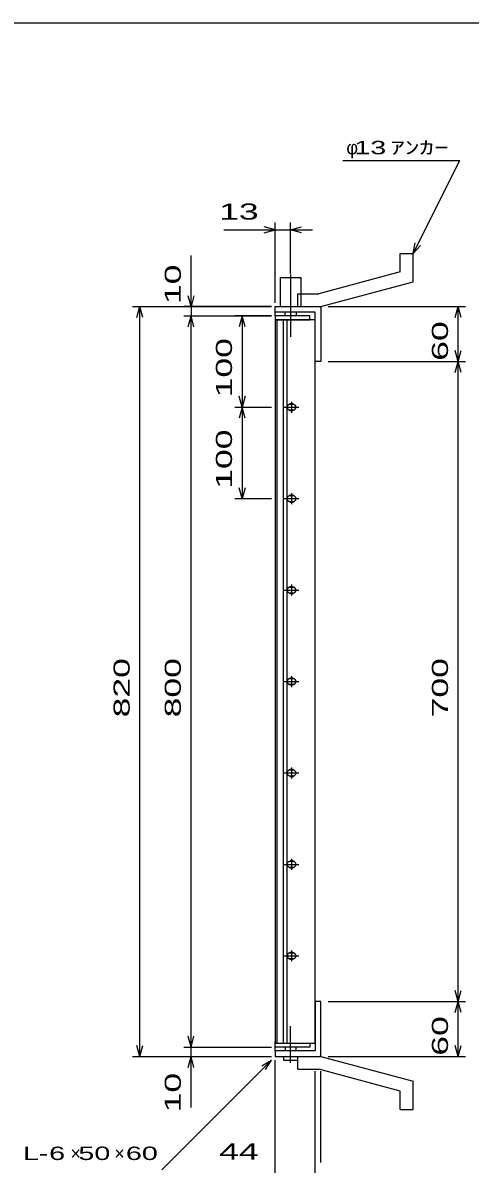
# Model space of a CAD drawing. Units: millimetres, scale not verified. Extents: x -1456 to 1379, y -1028 to 847.
# Drawn here: x -412 to 78, y -401 to 847 of the extents above; entities that cross this region are included whole.
import ezdxf
from ezdxf.enums import TextEntityAlignment as Align

# ---------------------------------------------------------------- set-up
doc = ezdxf.new("R2010")
doc.units = ezdxf.units.MM
doc.header["$LTSCALE"] = 8
doc.linetypes.add('LONG_DASHED_DOTTED', pattern=[15.25, 12, -1.5, 0.25, -1.5])
for name, color, linetype, lineweight in [('0_2', 150, 'Continuous', 25), ('16', 3, 'Continuous', 25), ('19', 6, 'Continuous', 25), ('22', 4, 'Continuous', 25)]:
    doc.layers.add(name, color=color, linetype=linetype, lineweight=lineweight)
doc.styles.add('ベクトル', font='')
doc.styles.get('ベクトル').set_extended_font_data('ベクトル')

msp = doc.modelspace()

# ---------------------------------------------------------------- linework, layer by layer
at = {"layer": '0_2'}
msp.add_line((-1388.8, 847.2), (1379.2, 847.2), dxfattribs=at)
at = {"layer": '16'}
for p, q in [((-97.4, 526.8), (-135.4, 526.8)), ((-135.4, 526.8), (-135.4, 522.3)), ((-97.4, 522.3), (-97.4, 526.8)), ((-135.4, 522.3), (-97.4, 522.3)), ((-135.4, 522.3), (-135.4, -268.7)), ((-91.4, 522.3), (-135.4, 522.3)), ((-133.4, 522.3), (-133.4, -268.7)), ((-126.4, -268.7), (-126.4, 522.3)), ((-122.4, 522.3), (-122.4, -268.7)), ((-91.4, -268.7), (-91.4, 522.3)), ((-125.4, 426.8), (-109.4, 426.8)), ((-115.4, 429.8), (-119.4, 429.8)), ((-117.4, 432.8), (-117.4, 420.8)), ((-119.4, 423.8), (-115.4, 423.8)), ((-125.4, 326.8), (-109.4, 326.8)), ((-115.4, 329.8), (-119.4, 329.8)), ((-117.4, 332.8), (-117.4, 320.8)), ((-119.4, 323.8), (-115.4, 323.8)), ((-125.4, 226.8), (-109.4, 226.8)), ((-115.4, 229.8), (-119.4, 229.8)), ((-117.4, 232.8), (-117.4, 220.8)), ((-119.4, 223.8), (-115.4, 223.8)), ((-125.4, 126.8), (-109.4, 126.8)), ((-115.4, 129.8), (-119.4, 129.8)), ((-117.4, 132.8), (-117.4, 120.8)), ((-119.4, 123.8), (-115.4, 123.8)), ((-125.4, 26.8), (-109.4, 26.8)), ((-115.4, 29.8), (-119.4, 29.8)), ((-117.4, 32.8), (-117.4, 20.8)), ((-119.4, 23.8), (-115.4, 23.8)), ((-125.4, -73.2), (-109.4, -73.2)), ((-115.4, -70.2), (-119.4, -70.2)), ((-117.4, -67.2), (-117.4, -79.2)), ((-119.4, -76.2), (-115.4, -76.2)), ((-125.4, -173.2), (-109.4, -173.2)), ((-115.4, -170.2), (-119.4, -170.2)), ((-117.4, -167.2), (-117.4, -179.2)), ((-119.4, -176.2), (-115.4, -176.2)), ((-135.4, -268.7), (-97.4, -268.7)), ((-135.4, -273.2), (-135.4, -268.7)), ((-135.4, -268.7), (-91.4, -268.7)), ((-97.4, -273.2), (-135.4, -273.2)), ((-97.4, -268.7), (-97.4, -273.2))]:
    msp.add_line(p, q, dxfattribs=at)
for centre, radius, start, end in [((-119.4, 426.8), 3, 90, 270), ((-117.4, 426.8), 4, 46.6, 133.4), ((-115.4, 426.8), 3, 270, 90), ((-117.4, 426.8), 4, 226.6, 313.4), ((-119.4, 326.8), 3, 90, 270), ((-117.4, 326.8), 4, 46.6, 133.4), ((-115.4, 326.8), 3, 270, 90), ((-117.4, 326.8), 4, 226.6, 313.4), ((-119.4, 226.8), 3, 90, 270), ((-117.4, 226.8), 4, 46.6, 133.4), ((-115.4, 226.8), 3, 270, 90), ((-117.4, 226.8), 4, 226.6, 313.4), ((-119.4, 126.8), 3, 90, 270), ((-117.4, 126.8), 4, 46.6, 133.4), ((-115.4, 126.8), 3, 270, 90), ((-117.4, 126.8), 4, 226.6, 313.4), ((-119.4, 26.8), 3, 90, 270), ((-117.4, 26.8), 4, 46.6, 133.4), ((-115.4, 26.8), 3, 270, 90), ((-117.4, 26.8), 4, 226.6, 313.4), ((-119.4, -73.2), 3, 90, 270), ((-117.4, -73.2), 4, 46.6, 133.4), ((-115.4, -73.2), 3, 270, 90), ((-117.4, -73.2), 4, 226.6, 313.4), ((-119.4, -173.2), 3, 90, 270), ((-117.4, -173.2), 4, 46.6, 133.4), ((-115.4, -173.2), 3, 270, 90), ((-117.4, -173.2), 4, 226.6, 313.4)]:
    msp.add_arc(centre, radius, start, end, dxfattribs=at)
at = {"layer": '19'}
for p, q in [((1.6, 594.8), (15.6, 594.8)), ((1.6, 574.8), (1.6, 594.8)), ((15.6, 563.8), (15.6, 594.8)), ((1.6, 574.8), (-87.4, 550.8)), ((-129.4, 536.8), (-129.4, 568.8)), ((-129.4, 568.8), (-107.4, 568.8)), ((-107.4, 568.8), (-107.4, 536.8)), ((-85.4, 536.8), (15.6, 563.8)), ((-110.4, 550.8), (-87.4, 550.8)), ((-110.4, 536.8), (-110.4, 550.8)), ((-135.4, 526.8), (-135.4, 536.8)), ((-135.4, 530.8), (-135.4, 536.8)), ((-135.4, 536.8), (-86.4, 536.8)), ((-110.4, 536.8), (-85.4, 536.8)), ((-86.4, 536.8), (-85.4, 535.8)), ((-91.4, 530.8), (-135.4, 530.8)), ((-124.4, 526.8), (-124.4, 530.8)), ((-112.4, 530.8), (-112.4, 526.8)), ((-91.4, 476.8), (-91.4, 530.8)), ((-85.4, 535.8), (-85.4, 476.8)), ((-85.4, 476.8), (-91.4, 476.8)), ((-85.4, -223.2), (-91.4, -223.2)), ((-91.4, -223.2), (-91.4, -277.2)), ((-85.4, -282.2), (-85.4, -223.2)), ((-135.4, -277.2), (-135.4, -267.2)), ((-124.4, -273.2), (-124.4, -277.2)), ((-112.4, -277.2), (-112.4, -273.2)), ((-135.4, -277.2), (-135.4, -283.2)), ((-91.4, -277.2), (-135.4, -277.2)), ((-135.4, -283.2), (-86.4, -283.2)), ((-126.4, -283.2), (-126.4, -287.2)), ((-110.4, -283.2), (-85.4, -283.2)), ((-110.4, -297.2), (-110.4, -283.2)), ((-110.4, -287.2), (-110.4, -283.2)), ((-86.4, -283.2), (-85.4, -282.2)), ((-85.4, -283.2), (15.6, -310.2)), ((-126.4, -287.2), (-110.4, -287.2)), ((-110.4, -297.2), (-87.4, -297.2)), ((1.6, -321.2), (-87.4, -297.2)), ((15.6, -341.2), (15.6, -310.2)), ((1.6, -341.2), (1.6, -321.2)), ((1.6, -341.2), (15.6, -341.2))]:
    msp.add_line(p, q, dxfattribs=at)
at = {"layer": '19', "linetype": 'LONG_DASHED_DOTTED'}
for p, q in [((-118.4, 571.8), (-118.4, 503.8)), ((-118.4, -290.2), (-118.4, -250.2))]:
    msp.add_line(p, q, dxfattribs=at)
at = {"layer": '22'}
for p, q in [((-61.4, 696.8), (66.6, 696.8)), ((15.6, 594.8), (66.6, 696.8)), ((-135.4, 540.8), (-135.4, 628.8)), ((-118.4, 572.8), (-118.4, 628.8)), ((-191.4, 620.8), (-135.4, 620.8)), ((-135.4, 620.8), (-147.4, 624)), ((-147.4, 617.6), (-135.4, 620.8)), ((-135.4, 620.8), (-118.4, 620.8)), ((-118.4, 620.8), (-106.4, 624)), ((-106.4, 617.6), (-118.4, 620.8)), ((-118.4, 620.8), (-94.4, 620.8)), ((15.6, 594.8), (18, 606.48)), ((15.6, 594.8), (23.6, 603.6)), ((-227.4, 536.8), (-227.4, 592.8)), ((-291.4, 536.8), (-139.4, 536.8)), ((-286.6, 524.8), (-283.4, 536.8)), ((-280.2, 524.8), (-283.4, 536.8)), ((-283.4, -283.2), (-283.4, 536.8)), ((-139.4, 536.8), (-235.4, 536.8)), ((-227.4, 536.8), (-230.6, 548.8)), ((-224.2, 548.8), (-227.4, 536.8)), ((-227.4, 536.8), (-227.4, 526.8)), ((-77.4, 536.8), (73, 536.8)), ((61.8, 524.8), (65, 536.8)), ((68.2, 524.8), (65, 536.8)), ((65, 476.8), (65, 536.8)), ((-235.4, 526.8), (-139.4, 526.8)), ((-230.6, 514.8), (-227.4, 526.8)), ((-224.2, 514.8), (-227.4, 526.8)), ((-227.4, -273.2), (-227.4, 526.8)), ((-139.4, 526.8), (-179.4, 526.8)), ((-171.4, 526.8), (-174.6, 514.8)), ((-168.2, 514.8), (-171.4, 526.8)), ((-171.4, 526.8), (-171.4, 426.8)), ((65, 476.8), (61.8, 488.8)), ((65, 476.8), (68.2, 488.8)), ((-77.4, 476.8), (73, 476.8)), ((61.8, 464.8), (65, 476.8)), ((68.2, 464.8), (65, 476.8)), ((65, -223.2), (65, 476.8)), ((-171.4, 426.8), (-174.6, 438.8)), ((-168.2, 438.8), (-171.4, 426.8)), ((-179.4, 426.8), (-139.4, 426.8)), ((-171.4, 426.8), (-174.6, 414.8)), ((-168.2, 414.8), (-171.4, 426.8)), ((-171.4, 426.8), (-171.4, 326.8)), ((-171.4, 326.8), (-174.6, 338.8)), ((-168.2, 338.8), (-171.4, 326.8)), ((-179.4, 326.8), (-139.4, 326.8)), ((65, -223.2), (61.8, -211.2)), ((65, -223.2), (68.2, -211.2)), ((-77.4, -223.2), (73, -223.2)), ((61.8, -235.2), (65, -223.2)), ((68.2, -235.2), (65, -223.2)), ((65, -283.2), (65, -223.2)), ((-227.4, -273.2), (-230.6, -261.2)), ((-227.4, -273.2), (-224.2, -261.2)), ((-283.4, -283.2), (-286.6, -271.2)), ((-283.4, -283.2), (-280.2, -271.2)), ((-235.4, -273.2), (-139.4, -273.2)), ((-227.4, -283.2), (-227.4, -273.2)), ((65, -283.2), (61.8, -271.2)), ((65, -283.2), (68.2, -271.2)), ((-291.4, -283.2), (-139.4, -283.2)), ((-235.4, -283.2), (-139.4, -283.2)), ((-230.6, -295.2), (-227.4, -283.2)), ((-224.2, -295.2), (-227.4, -283.2)), ((-227.4, -339.2), (-227.4, -283.2)), ((-77.4, -283.2), (73, -283.2)), ((-259.4, -407.2), (-139.4, -287.2)), ((-149.8, -293.6), (-139.4, -287.2)), ((-145.8, -297.6), (-139.4, -287.2)), ((-135.4, -415.2), (-135.4, -287.2)), ((-135.4, -471.2), (-135.4, -287.2)), ((-91.4, -415.2), (-91.4, -299.4)), ((-85.4, -399.2), (-85.4, -299.4))]:
    msp.add_line(p, q, dxfattribs=at)

# ---------------------------------------------------------------- texts
at = {"layer": '22', "color": 2, "style": 'ベクトル'}
for s, p in [('φ', (-57.4, 710.8)), ('×', (-359.4, -389.2)), ('×', (-311.4, -389.2))]:
    msp.add_text(s, height=14.66, dxfattribs=at).set_placement(p, align=Align.MIDDLE_LEFT)
for s, height, width, p in [(' 13 ', 14.66, 1.6, (-57.4, 710.8)), ('ｱﾝｶｰ', 14.66, 1.6, (-9.4, 710.8)), (' 13 ', 17.6, 1.65, (-207.4, 640.8)), ('L-', 14.66, 1.6, (-411.4, -389.2)), (' 6 ', 14.66, 1.6, (-391.4, -389.2)), (' 50 ', 14.66, 1.6, (-359.4, -389.2)), (' 60 ', 14.66, 1.6, (-307.4, -389.2)), (' 44 ', 17.6, 1.65, (-207.4, -387.2))]:
    msp.add_text(s, height=height, dxfattribs=dict(at, width=width)).set_placement(p, align=Align.MIDDLE_LEFT)
at = {"layer": '22', "color": 2, "style": 'ベクトル', "width": 1.65}
for s, p in [(' 10 ', (-247.4, 528.8)), (' 60 ', (45, 466.8)), (' 100 ', (-191.4, 426.8)), (' 100 ', (-191.4, 326.8)), (' 820 ', (-303.4, 76.8)), (' 800 ', (-247.4, 76.8)), (' 700 ', (45, 76.8)), (' 60 ', (45, -293.2)), (' 10 ', (-247.4, -355.2))]:
    msp.add_text(s, height=17.6, rotation=90, dxfattribs=at).set_placement(p, align=Align.MIDDLE_LEFT)

doc.saveas('drawing.dxf')
